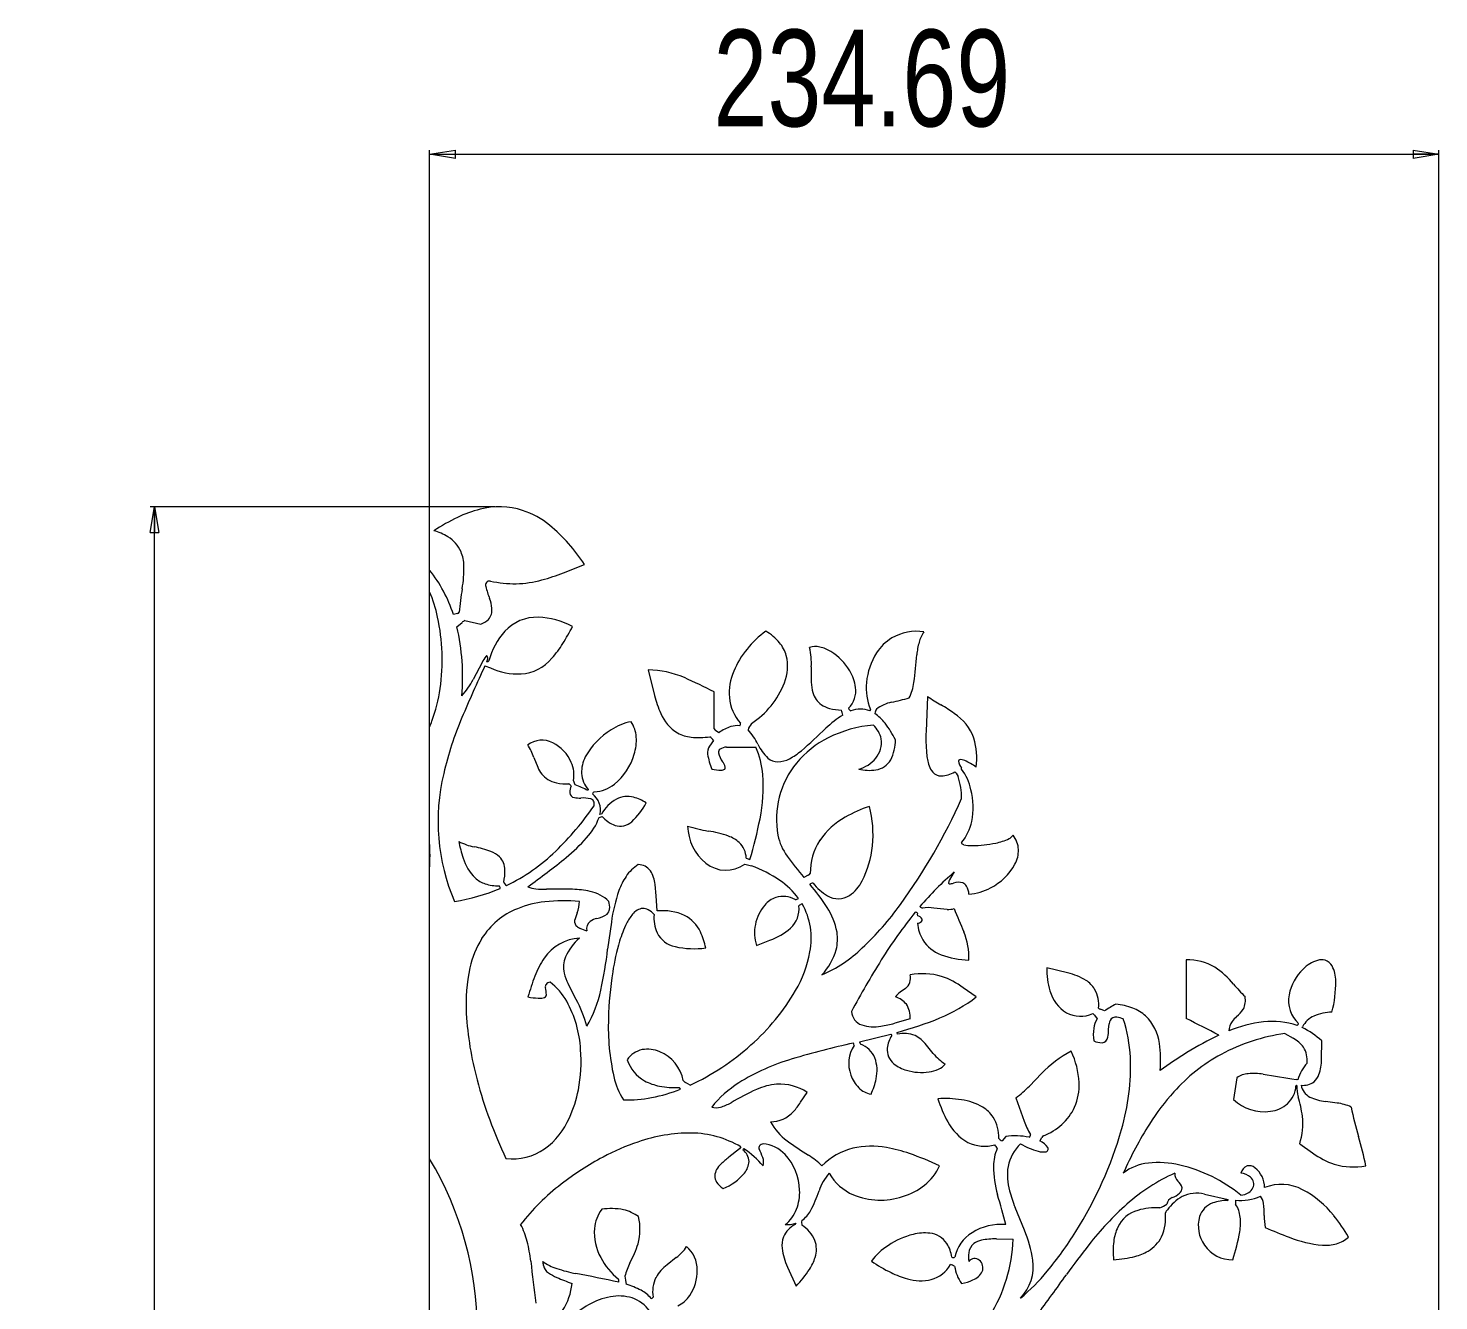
# Model space of a CAD drawing. Header units: millimetres. Extents: x 18 to 851, y 5 to 787.
# Drawn here: x 523.3 to 851.4, y 490.6 to 786.7 of the extents above; entities that cross this region are included whole.
import ezdxf

# ---------------------------------------------------------------- set-up
doc = ezdxf.new("R2010")
doc.units = ezdxf.units.MM
doc.styles.add('SLDTEXTSTYLE0', font='TXT', dxfattribs={"width": 0.75})
doc.dimstyles.new('SLDDIMSTYLE0', dxfattribs={"dimtxt": 22.5, "dimasz": 6, "dimexe": 0, "dimexo": 0.0625, "dimgap": 5.625, "dimtad": 1, "dimrnd": 1e-09, "dimzin": 12, "dimdsep": 46, "dimtxsty": 'SLDTEXTSTYLE0', "dimblk1": 'CLOSED', "dimblk2": 'CLOSED', "dimsah": 1, "dimcen": 0.09, "dimadec": 0, "dimazin": 3, "dimtfac": 1, "dimtofl": 0, "dimtmove": 0, "dimatfit": 3, "dimldrblk": 'CLOSED', "dimfxl": 0, "dimfrac": 2, "dimtolj": 1, "dimtzin": 12, "dimarcsym": 0})

# ---------------------------------------------------------------- blocks, each defined once
blk = doc.blocks.new('_CLOSED')
at = {"color": 0, "linetype": 'ByBlock', "lineweight": -2}
for p, q in [((-1, 0.166667), (0, 0)), ((-1, 0.166667), (-1, -0.166667)), ((0, 0), (-1, -0.166667)), ((0, 0), (-1, 0))]:
    blk.add_line(p, q, dxfattribs=at)
blk = doc.blocks.new('_D_2')
at = {"color": 7, "linetype": 'Continuous', "lineweight": 0}
for p, q in [((631.91, 675.37), (551.67, 675.37)), ((552.67, 238.23), (552.67, 675.37)), ((617.67, 238.23), (551.67, 238.23))]:
    blk.add_line(p, q, dxfattribs=at)
at = {"color": 7, "linetype": 'Continuous', "lineweight": 0, "xscale": 6, "yscale": 6}
for p, rotation in [((552.67, 675.37, 1.6), 90.0000000000004), ((552.67, 238.23, 1.6), 270.0000000000004)]:
    blk.add_blockref('_CLOSED', p, dxfattribs=dict(at, rotation=rotation))
at = {"color": 7, "linetype": 'Continuous', "lineweight": 0, "insert": (523.66, 389.84, 1.6), "char_height": 22.5, "attachment_point": 1, "rotation": 90, "style": 'SLDTEXTSTYLE0'}
blk.add_mtext('437.14', dxfattribs=at)
blk = doc.blocks.new('_D_3')
at = {"color": 7, "linetype": 'Continuous', "lineweight": 0}
for p, q in [((616.67, 445.12), (616.67, 758.37)), ((851.36, 425.71), (851.36, 758.37)), ((616.67, 757.37), (851.36, 757.37))]:
    blk.add_line(p, q, dxfattribs=at)
at = {"color": 7, "linetype": 'Continuous', "lineweight": 0, "xscale": 6, "yscale": 6, "rotation": 180.0000000000004}
blk.add_blockref('_CLOSED', (616.67, 757.37, 1.6), dxfattribs=at)
at = {"color": 7, "linetype": 'Continuous', "lineweight": 0, "xscale": 6, "yscale": 6}
blk.add_blockref('_CLOSED', (851.36, 757.37, 1.6), dxfattribs=at)
at = {"color": 7, "linetype": 'Continuous', "lineweight": 0, "insert": (682.68, 786.37, 1.6), "char_height": 22.5, "attachment_point": 1, "style": 'SLDTEXTSTYLE0'}
blk.add_mtext('234.69', dxfattribs=at)

msp = doc.modelspace()

# ---------------------------------------------------------------- linework, layer by layer
at = {"color": 7, "linetype": 'Continuous', "lineweight": 15}
for p, q in [((616.669, 655.579), (616.669, 660.638)), ((647.807, 660.026), (652.689, 661.915)), ((623.148, 650.558), (622.195, 650.299)), ((623.016, 647.434), (624.214, 648.421)), ((624.892, 648.896), (628.555, 648.073)), ((629.971, 639.307), (630.173, 639.759)), ((628.884, 639.111), (626.796, 635.154)), ((629.549, 638.373), (630.818, 637.869)), ((667.49, 637.438), (668.995, 631.47)), ((705.429, 638.094), (705.433, 634.565)), ((682.872, 623.672), (682.872, 632.31)), ((732.493, 631.241), (732.11, 623.097)), ((616.669, 597.243), (616.669, 624.126)), ((683.917, 622.763), (683.185, 623.297)), ((682.694, 620.993), (681.768, 619.692)), ((683.986, 622.87), (683.917, 622.763)), ((640.898, 617.052), (641.811, 614.757)), ((685.695, 619.452), (692.531, 619.452)), ((740.384, 614.294), (740.375, 614.606)), ((740.387, 614.325), (740.384, 614.294)), ((650.523, 610.67), (650.101, 611.697)), ((739.12, 613.392), (739.55, 612.606)), ((653.583, 609.599), (653.441, 609.338)), ((656.612, 603.87), (656.272, 603.736)), ((656.092, 603.066), (656.773, 603.326)), ((740.927, 596.726), (740.451, 596.937)), ((616.669, 523.64), (616.669, 591.177)), ((689.946, 592.256), (691.518, 591.848)), ((669.347, 584.883), (669.12, 587.502)), ((704.728, 589.652), (703.721, 589.148)), ((738.678, 590.397), (737.609, 588.603)), ((669.588, 581.329), (669.347, 584.883)), ((650.99, 580.896), (650.513, 579.483)), ((737.019, 581.696), (733.965, 582.01)), ((658.936, 578.722), (658.078, 572.477)), ((692.705, 573.311), (695.822, 574.542)), ((765.037, 566.908), (760.21, 568.12)), ((792.629, 569.95), (792.629, 556.277)), ((650.764, 560.754), (648.874, 564.412)), ((727.322, 563.297), (726.079, 562.403)), ((743.805, 561.342), (740.789, 563.453)), ((773.632, 558.064), (772.716, 558.451)), ((728.423, 556.214), (724.831, 555.201)), ((771.26, 557.061), (771.896, 556.226)), ((774.573, 553.74), (774.692, 555.093)), ((819.598, 554.191), (819.682, 554.395)), ((716.654, 550.916), (723.969, 552.706)), ((725.494, 552.658), (725.379, 553.086)), ((815.589, 552.796), (817.486, 551.702)), ((824.102, 546.85), (824.135, 551.087)), ((733.798, 548.198), (732.189, 550.143)), ((677.236, 540.814), (676.18, 541.447)), ((758.998, 543.502), (756.145, 540.59)), ((804.386, 542.51), (803.614, 537.441)), ((818.562, 542.082), (818.161, 542.14)), ((702.937, 536.835), (704.495, 539.123)), ((753.007, 537.835), (754.962, 532.451)), ((827.713, 536.653), (824.997, 537.035)), ((750.642, 528.868), (749.784, 527.876)), ((758.613, 527.813), (759.029, 528.594)), ((688.708, 525.985), (686.255, 524.045)), ((689.059, 526.436), (688.708, 525.985)), ((819.007, 527.159), (822.023, 525.048)), ((796.844, 515.468), (802.394, 514.228)), ((754.988, 507.095), (752.832, 512.355)), ((788.235, 511.814), (788.243, 511.777)), ((701.844, 508.665), (701.706, 508.356)), ((748.477, 505.029), (752.351, 504.94)), ((674.043, 500.671), (671.94, 499.024)), ((699.907, 498.47), (701.892, 494.047))]:
    msp.add_line(p, q, dxfattribs=at)
for centre, radius, start, end in [((642.229, 632.88), 44.333, 115.48666, 123.63579), ((635.167, 647.762), 27.86, 104.06646, 115.54817), ((632.907, 657.625), 17.745, 72.29849, 104.72829), ((631.755, 655.237), 20.374, 50.99068, 71.25357), ((614.03, 656.992), 13.306, 58.81841, 74.11373), ((619.153, 640.368), 39.862, 32.72015, 50.36727), ((617.118, 661.957), 7.46, 23.1513, 59.36833), ((615.1, 661.327), 9.566, 1.9944, 21.86935), ((591.673, 640.631), 32.017, 17.57633, 38.67491), ((597.048, 661.061), 27.618, 350.0324, 1.24073), ((630.348, 703.764), 47.094, 285.32236, 291.76005), ((683.309, 646.085), 59.933, 170.20531, 175.45543), ((630.636, 657.144), 0.949, 79.78841, 199.62022), ((649.168, 661.367), 19.949, 193.15959, 201.68833), ((636.265, 682.251), 24.782, 257.27118, 285.27265), ((587.797, 643.206), 31.412, 11.94037, 23.19774), ((621.358, 650.668), 9.852, 6.57993, 19.7357), ((573.097, 639.766), 46.506, 351.70832, 12.34011), ((623.098, 651.085), 0.53, 275.45902, 331.69641), ((627.946, 651.321), 3.233, 317.92077, 8.45207), ((641.647, 639.463), 10.212, 88.38179, 137.28602), ((641.113, 630.805), 18.885, 62.18831, 87.50508), ((573.406, 635.823), 50.951, 355.03838, 13.17266), ((625.489, 647.323), 1.683, 110.77071, 139.25185), ((627.203, 652.335), 4.471, 287.59676, 314.66752), ((646.412, 635.403), 16.469, 138.15187, 165.53108), ((586.452, 681.262), 71.889, 328.36844, 331.99649), ((707.652, 628.492), 22.009, 125.49883, 157.01085), ((688.784, 635.976), 12.08, 40.01842, 59.7404), ((729.984, 634.673), 11.727, 81.95315, 119.82708), ((737.55, 642.044), 7.286, 144.39779, 165.35929), ((627.525, 655.884), 23.609, 318.07613, 328.53132), ((691.568, 638.396), 8.392, 16.23891, 39.58904), ((729.912, 635.386), 11.077, 121.33466, 147.22111), ((748.727, 638.962), 18.879, 164.88444, 174.07097), ((635.717, 635.893), 7.553, 141.71742, 154.7777), ((629.949, 640.512), 0.172, 41.39981, 159.44353), ((628.359, 639.997), 1.83, 352.52174, 20.07883), ((637.18, 646.806), 10.365, 274.21542, 319.75504), ((689.768, 638.238), 10.171, 337.79155, 14.25488), ((706.433, 638.419), 4.429, 77.18934, 108.72442), ((689.82, 638.929), 15.631, 356.93921, 13.63078), ((705.657, 634.746), 8.182, 58.0215, 77.5941), ((702.989, 630.432), 13.254, 30.68961, 58.11543), ((733.329, 633.271), 15.095, 147.49432, 175.36764), ((561.808, 654.566), 168.694, 353.1703, 355.35738), ((962.012, 483.188), 366.898, 154.97809, 157.03908), ((630.067, 639.765), 0.468, 258.09834, 328.18793), ((637.443, 652.763), 16.301, 246.01979, 271.75257), ((667.039, 614.923), 22.519, 66.76515, 88.85311), ((699.474, 631.942), 13.133, 156.93235, 184.19197), ((706.156, 632.141), 9.66, 7.17021, 31.55943), ((611.015, 643.463), 17.835, 317.50872, 332.23037), ((567.905, 399.575), 259.583, 63.71143, 65.41001), ((680.241, 641.905), 20.378, 303.59016, 338.37191), ((716.081, 634.962), 10.656, 182.13673, 195.34494), ((709.954, 632.604), 5.833, 315.07724, 7.31178), ((730.323, 633.108), 12.119, 173.45078, 203.6899), ((718.319, 635.884), 11.072, 333.26588, 352.84996), ((582.633, 638.219), 36.847, 339.7865, 351.95046), ((694.763, 637.987), 26.579, 194.19363, 203.71343), ((696.837, 631.985), 10.509, 185.47859, 221.71951), ((710.606, 633.399), 4.963, 194.66394, 235.17819), ((725.909, 621.145), 8.925, 101.57742, 126.58053), ((702.597, 725.376), 97.883, 282.70128, 285.16783), ((758.235, 668.163), 45.01, 235.11603, 239.78893), ((679.132, 630.827), 9.392, 202.07197, 239.08399), ((711.342, 634.678), 6.435, 236.30497, 255.22062), ((727.353, 604.217), 26.984, 122.7859, 133.34903), ((712.825, 640.261), 12.211, 255.17396, 268.23901), ((706.174, 625.859), 6.65, 9.03188, 19.29298), ((715.836, 629.499), 2.024, 210.07193, 234.41746), ((716.888, 622.438), 5.857, 68.18033, 112.37976), ((718.723, 628.243), 0.503, 312.91216, 359.48945), ((723.81, 626.443), 3.723, 149.87111, 167.00156), ((714.207, 618.564), 10.568, 37.53687, 55.56817), ((713.269, 590.937), 44.354, 55.04778, 59.78938), ((732.343, 617.602), 11.576, 19.69682, 56.81985), ((596.138, 633.088), 22.402, 336.41662, 340.16501), ((698.825, 594.738), 81.047, 157.06879, 166.72762), ((667.632, 609.157), 16.784, 121.43544, 151.53037), ((665.688, 613.34), 12.212, 100.17955, 123.89149), ((657.546, 621.364), 7.195, 3.49795, 33.7313), ((683.542, 623.913), 0.712, 199.78858, 239.89491), ((690.234, 613.616), 11.167, 108.28891, 124.0286), ((688.191, 619.846), 4.61, 82.18858, 108.46914), ((688.144, 624.934), 0.851, 322.29864, 3.93049), ((694.664, 622.315), 4.093, 140.29647, 163.91753), ((681.114, 614.369), 13.226, 25.81957, 43.35326), ((603.75, 732.646), 151.264, 311.06934, 314.00191), ((722.46, 595.215), 29.478, 95.0274, 116.36971), ((715.751, 620.145), 6.057, 11.44105, 47.06358), ((704.308, 610.818), 23.137, 26.55395, 37.81141), ((642.757, 615.557), 5.503, 62.50056, 126.53591), ((629.161, 613.173), 12.362, 18.2895, 33.40291), ((641.343, 612.363), 8.992, 22.97018, 63.90417), ((653.527, 621.079), 11.224, 342.91779, 3.70258), ((678.527, 630.535), 8.838, 241.47857, 263.31234), ((679.253, 637.16), 15.502, 263.49877, 279.51109), ((679.942, 619.113), 3.333, 34.34589, 55.83407), ((703.21, 625.021), 11.303, 205.63929, 225.9882), ((719.508, 601.34), 22.679, 116.56029, 140.53941), ((716.165, 620.512), 5.585, 319.62126, 8.59074), ((714.78, 621.135), 10.225, 333.05723, 0.14444), ((773.527, 621.662), 41.442, 178.01467, 185.05058), ((728.233, 616.915), 15.695, 352.32083, 16.99949), ((659.71, 613.582), 7.711, 152.37455, 181.90825), ((650.834, 621.701), 13.983, 309.13217, 343.72195), ((684.181, 618.139), 2.87, 147.24338, 186.94027), ((696.655, 620.099), 15.495, 188.56117, 201.87851), ((684.774, 618.223), 0.932, 127.01908, 185.257), ((689.067, 619.297), 5.348, 192.51662, 217.44062), ((685.841, 616.498), 2.958, 92.8353, 123.38939), ((674.151, 611.331), 20.095, 4.81129, 23.83866), ((697.669, 619.58), 3.546, 229.30315, 269.83503), ((697.53, 621.997), 5.964, 271.23087, 298.31939), ((693.143, 630.468), 15.504, 297.74195, 310.08433), ((714.595, 621.536), 7.448, 284.4925, 321.44535), ((744.655, 619.061), 12.453, 184.82583, 198.38565), ((647.616, 617.197), 6.297, 202.79995, 236.40328), ((643.174, 613.017), 7.052, 349.21383, 23.88472), ((684.492, 624.503), 10.417, 257.71644, 269.89608), ((684.561, 615.324), 1.241, 265.97198, 306.93696), ((681.456, 613.634), 4.14, 16.55382, 35.62613), ((684.928, 614.68), 0.514, 317.45279, 15.12799), ((718.205, 602.604), 20.87, 140.94539, 190.10399), ((718.892, 624.847), 10.8, 256.97974, 278.38313), ((719.787, 618.84), 4.727, 278.27424, 330.3647), ((737.205, 616.588), 4.604, 198.42551, 219.68704), ((735.645, 615.336), 2.604, 220.39608, 270.57306), ((735.35, 619.501), 6.776, 272.7179, 300.65806), ((738.742, 613.284), 0.392, 15.86653, 80.72164), ((740.013, 616.188), 0.356, 110.53143, 176.28727), ((742.384, 616.466), 2.738, 185.3418, 222.81028), ((740.191, 614.695), 1.852, 60.40522, 99.42352), ((730.301, 606.868), 12.543, 12.25768, 36.47719), ((733.815, 600.001), 17.86, 56.05751, 65.90701), ((666.255, 602.255), 47.621, 166.53357, 203.11463), ((647.478, 617.409), 6.401, 238.48598, 258.25642), ((648.535, 622.607), 11.706, 258.36811, 272.69986), ((648.341, 609.653), 1.465, 30.84695, 59.42192), ((653.127, 608.896), 3.837, 156.84462, 180.66916), ((645.741, 596.325), 15.121, 59.38443, 71.56216), ((658.124, 613.723), 6.134, 183.71206, 222.23919), ((654.719, 616.826), 7.75, 271.887, 309.59744), ((657.104, 610.263), 37.173, 348.40066, 4.24784), ((723.901, 607.42), 16.486, 0.23757, 18.33482), ((650.48, 608.9), 1.191, 182.3524, 263.00179), ((651.596, 614.169), 6.573, 258.94231, 272.22959), ((652.418, 600.071), 7.551, 76.92, 94.30418), ((653.791, 606.282), 1.192, 30.65435, 73.61394), ((655.536, 608.114), 1.118, 120.20136, 155.79953), ((651.734, 604.826), 4.667, 346.49411, 53.40177), ((653.283, 606.172), 1.693, 346.58563, 25.11024), ((664.814, 599.132), 9.472, 119.68765, 149.98633), ((662.673, 602.378), 5.597, 75.11615, 117.10982), ((661.611, 598.278), 9.833, 56.64935, 75.27026), ((613.536, 664.236), 138.965, 324.14096, 335.8982), ((727, 605.459), 16.083, 348.21633, 14.667), ((594.451, 648.056), 73.791, 314.31169, 325.04543), ((653.658, 613.22), 14.958, 312.01119, 333.26746), ((729.741, 574.348), 33.131, 109.0217, 119.66827), ((695.015, 599.248), 24.775, 353.55305, 15.02194), ((642.676, 608.118), 14.335, 317.08059, 339.36696), ((662.525, 608.465), 7.714, 221.77394, 249.23139), ((660.992, 605.028), 3.963, 252.34212, 312.48772), ((688.065, 601.332), 11.389, 181.21499, 231.10125), ((686.468, 631.104), 31.57, 251.93435, 260.85805), ((590.216, 623.413), 105.34, 343.4025, 348.7093), ((721.627, 588.035), 17.223, 118.75248, 145.60723), ((730.954, 604.764), 12.07, 321.39687, 347.61121), ((570.729, 594.21), 46.04, 356.22299, 3.77701), ((663.193, 606.197), 40.697, 192.33549, 197.98934), ((629.885, 610.263), 14.297, 243.18696, 258.68241), ((620.8, 627.151), 43.327, 309.58994, 318.34883), ((677.065, 572.511), 27.773, 70.82166, 80.91126), ((683.637, 591.664), 7.525, 48.09228, 70.17421), ((684.911, 593.356), 5.417, 3.1196, 46.16855), ((710.111, 601.61), 12.735, 192.09118, 216.0958), ((719.225, 590.204), 14.023, 147.37519, 180.69059), ((740.588, 597.121), 0.23, 150.841, 233.45303), ((742.669, 624.515), 27.963, 270.31948, 281.72572), ((746.226, 608.769), 11.826, 280.35732, 296.15771), ((750.457, 600.211), 2.279, 295.51533, 326.17722), ((747.927, 595.355), 5.695, 2.50089, 39.0391), ((621.421, 568.846), 27.976, 70.18628, 78.33066), ((628.762, 589.447), 6.107, 47.04968, 69.46908), ((629.791, 590.81), 4.412, 0.37902, 44.77153), ((615.419, 626.831), 43.957, 295.79002, 314.0807), ((518.543, 754.281), 206.475, 305.87709, 308.97468), ((747.323, 627.453), 58.038, 215.06749, 221.29877), ((697.703, 598.428), 22.017, 332.62474, 354.88853), ((742.644, 605.058), 8.507, 258.3549, 271.21761), ((746.657, 595.472), 6.961, 331.97184, 1.08381), ((634.619, 596.547), 10.545, 196.06708, 225.66201), ((624.078, 590.53), 10.129, 345.78734, 1.74667), ((670.071, 584.235), 9.264, 121.82945, 146.26713), ((665.178, 588.551), 3.555, 36.74689, 89.88722), ((662.093, 586.859), 7.056, 5.22176, 32.76217), ((685.565, 598.139), 7.335, 230.6339, 306.67365), ((691.384, 595.137), 1.828, 234.4047, 263.18833), ((681.327, 564.065), 29.593, 55.47961, 69.85579), ((741.04, 598.71), 13.442, 296.89746, 331.04035), ((631.708, 594.03), 6.718, 228.42, 251.6411), ((632.499, 596.74), 9.54, 252.25523, 272.03006), ((632.013, 586.501), 1.084, 4.80524, 40.56), ((636.569, 589.569), 3.077, 209.72137, 228.81954), ((675.029, 580.916), 15.231, 146.24133, 160.28195), ((687.499, 573.065), 18.68, 36.78575, 55.43455), ((704.495, 590.428), 0.81, 286.72656, 331.02074), ((705.915, 586.551), 1.283, 93.04444, 130.18659), ((669.486, 556.668), 47.117, 32.74398, 40.92267), ((715.18, 595.064), 11.807, 217.76886, 239.66153), ((709.104, 592.453), 9.147, 304.87622, 333.02149), ((785.974, 535.603), 72.383, 130.79961, 139.78517), ((739.139, 587.672), 1.792, 148.67838, 174.11539), ((737.555, 587.847), 0.199, 177.49041, 268.58503), ((737.431, 591.115), 3.468, 271.97992, 288.64013), ((739.666, 584.521), 3.494, 73.55763, 108.82159), ((739.93, 586.143), 1.876, 29.58589, 67.24789), ((615.709, 627.409), 44.365, 278.7482, 293.06984), ((641.868, 591.989), 5.521, 245.15094, 265.05261), ((643.683, 608.052), 21.685, 263.93556, 270.55104), ((647.12, 436.611), 149.791, 88.9242, 91.23503), ((649.347, 564.973), 21.411, 77.47741, 88.43393), ((652.351, 577.526), 8.508, 45.1729, 78.89072), ((697.5, 573.367), 38.934, 160.98112, 172.09448), ((699.216, 578.75), 6.068, 109.4535, 139.16042), ((698.863, 579.077), 5.646, 60.13608, 107.18624), ((701.505, 585.701), 1.736, 275.59969, 303.35138), ((711.716, 588.941), 4.773, 238.42566, 303.26561), ((737.638, 584.924), 4.472, 4.43616, 28.66925), ((741.351, 597.27), 12.024, 273.55074, 298.68087), ((643.499, 565.769), 17.322, 111.71542, 148.19165), ((646.224, 559.112), 24.515, 96.46576, 111.87454), ((647.925, 544.244), 39.48, 84.78687, 96.4888), ((641.627, 584.114), 9.9, 341.03251, 356.79249), ((654.431, 585.464), 5.978, 281.0952, 305.80314), ((656.643, 582.008), 1.896, 312.70394, 350.98089), ((654.292, 582.262), 4.259, 352.5675, 17.75178), ((666.555, 578.607), 3.327, 95.35395, 143.6748), ((666.254, 579.337), 2.583, 60.49567, 90.22477), ((664.997, 577.15), 5.105, 40.81945, 60.30528), ((670.883, 569.32), 12.079, 65.00586, 96.15276), ((702.1, 576.291), 9.857, 139.31271, 168.8656), ((696.643, 581.748), 5.938, 312.13004, 7.26426), ((703.703, 581.403), 1.603, 104.06415, 136.8523), ((689.323, 574.979), 16.106, 348.61782, 29.69391), ((696.063, 573.604), 15.603, 10.33315, 33.2242), ((668.027, 624.975), 71.804, 313.32559, 324.06048), ((815.73, 511.33), 110.791, 141.01141, 148.05698), ((729.581, 580.292), 0.745, 43.15312, 87.36087), ((731.517, 580.455), 1.435, 166.03756, 191.15303), ((731.639, 583.182), 1.263, 221.97228, 252.42963), ((732.701, 574.467), 7.648, 80.48748, 100.8766), ((737.336, 586.082), 4.398, 265.86324, 287.44291), ((917.783, 653.795), 193.023, 201.87231, 203.61658), ((651.88, 578.869), 1.499, 155.80174, 217.33719), ((652.668, 579.822), 2.718, 223.24627, 246.16038), ((656.168, 587.204), 10.887, 245.01229, 254.29298), ((655.325, 577.199), 2.157, 127.23077, 192.72048), ((656.828, 574.609), 5.141, 104.03044, 123.10894), ((685.732, 566.946), 25.938, 153.75681, 163.57771), ((672.065, 573.713), 10.687, 140.03128, 153.89557), ((677.487, 579.758), 8.657, 175.16599, 203.88169), ((672.111, 572.87), 8.351, 25.52262, 62.35127), ((700.971, 576.23), 8.766, 167.04429, 199.44959), ((690.654, 588.919), 15.278, 289.77328, 310.74707), ((730.093, 578.986), 1.192, 22.75261, 89.25216), ((729.966, 580.126), 1.664, 274.92927, 311.15189), ((739.535, 579.388), 9.471, 185.57067, 210.3852), ((730.669, 579.265), 0.554, 315.00371, 19.18485), ((647.971, 563.215), 22.468, 148.66685, 167.34621), ((652.184, 564.33), 10.706, 93.59995, 145.68178), ((660.086, 565.227), 13.012, 131.22007, 155.43228), ((713.031, 558.751), 54.44, 163.4282, 171.11784), ((675.069, 579.086), 6.185, 207.26167, 257.90513), ((666.455, 570.041), 14.674, 10.55354, 25.9747), ((701.389, 574.821), 10.148, 345.67417, 8.96619), ((738.568, 579.144), 8.518, 212.2623, 249.70714), ((726.02, 570.484), 16.062, 357.99734, 21.87108), ((563.835, 583.319), 94.865, 347.59687, 353.437), ((678.185, 592.613), 20.066, 257.29974, 277.72195), ((676.93, 577.13), 28.681, 330.03809, 349.29155), ((695.323, 595.457), 31.605, 293.47718, 314.04497), ((697.568, 576.185), 14.192, 316.79591, 344.15587), ((742.535, 589.891), 19.974, 249.72513, 268.67292), ((664.221, 559.749), 39.084, 167.60718, 183.3849), ((659.689, 559.16), 19.819, 145.56982, 159.33732), ((653.886, 568.328), 6.088, 157.71559, 193.69127), ((901.294, 457.88), 211.677, 148.03369, 151.79549), ((776.301, 567.553), 16.1, 177.98202, 197.42437), ((793.073, 557.954), 12.005, 59.00376, 92.11704), ((788.225, 551.602), 19.966, 39.47266, 56.4646), ((827.613, 559.654), 11.293, 133.67953, 168.91698), ((825.392, 562.383), 7.79, 106.7173, 135.72824), ((824.055, 566.609), 3.359, 74.68491, 105.60656), ((824.094, 567.17), 2.809, 29.25371, 72.42408), ((820, 565.085), 7.402, 359.4177, 27.84858), ((695.009, 545.604), 57.651, 159.11795, 164.15853), ((644.676, 563.658), 1.101, 146.81955, 188.3121), ((644.862, 563.316), 1.456, 97.34203, 139.52266), ((635.821, 553.118), 14.627, 29.48574, 52.74412), ((659.816, 569.806), 12.2, 193.84311, 206.24323), ((737.301, 554.664), 79.051, 170.90711, 178.8311), ((725.467, 565.718), 3.05, 307.46506, 14.25951), ((731.312, 550.77), 15.962, 73.86351, 100.4296), ((730.037, 549.127), 17.912, 53.11047, 71.40419), ((761.615, 552.351), 14.954, 58.94466, 76.7705), ((765.933, 559.814), 6.335, 31.61467, 57.58351), ((847.003, 601.62), 57.217, 220.71864, 224.65588), ((799.414, 564.789), 27.988, 345.56781, 0.45225), ((642.947, 578.433), 17.426, 258.75088, 266.57425), ((642.215, 565.277), 4.25, 265.83779, 282.0982), ((643.019, 561.946), 0.829, 275.96056, 351.87641), ((633.973, 561.186), 9.887, 3.72564, 13.53049), ((628.724, 568.832), 28.379, 329.67886, 348.0239), ((658.266, 587.921), 50.24, 311.25566, 330.00696), ((728.32, 559.061), 4.024, 123.8438, 145.48022), ((723.681, 556.663), 4.862, 37.32811, 74.20625), ((721.27, 590.597), 36.928, 292.41052, 307.60694), ((769.369, 565.098), 8.755, 195.68286, 238.34213), ((764.689, 559.447), 7.594, 354.23615, 29.05243), ((802.075, 560.508), 4.322, 332.36613, 11.98233), ((823.55, 560.468), 7.149, 169.06365, 227.96656), ((625.184, 547.486), 26.659, 3.45295, 28.76923), ((624.991, 547.011), 29.208, 14.86676, 28.06833), ((718.425, 558.266), 3.691, 185.32141, 249.82899), ((723.019, 556.633), 5.42, 355.56819, 33.33322), ((768.047, 563.796), 6.967, 241.97744, 294.14691), ((772.845, 559.304), 0.863, 225.92689, 261.41006), ((784.856, 542.141), 19.481, 116.12116, 125.18018), ((775.044, 545.202), 14.483, 69.17745, 85.10958), ((776.713, 549.676), 9.708, 48.24267, 68.99754), ((799.805, 562.402), 7.238, 308.82129, 327.40346), ((827.063, 545.543), 12.283, 92.53872, 112.67098), ((699.923, 561.75), 74.842, 183.30041, 195.28299), ((710.805, 554.321), 52.575, 177.86753, 192.6631), ((719.904, 563.685), 9.3, 252.79471, 280.52172), ((717.557, 582.567), 28.316, 278.21217, 284.88548), ((705.55, 628.134), 77.624, 284.80007, 292.57393), ((770.506, 556.699), 0.837, 25.68099, 62.16101), ((776.891, 553.193), 5.844, 148.73451, 171.39785), ((776.414, 554.993), 1.725, 121.08794, 176.67437), ((776.252, 554.798), 1.824, 82.43593, 113.52831), ((775.821, 550.993), 5.654, 67.45779, 83.18107), ((746.184, 545.683), 33.502, 2.69851, 18.32172), ((775.746, 549.167), 10.739, 7.26424, 46.20419), ((665.591, 294.734), 290.764, 62.41301, 64.09297), ((806.288, 553.414), 3.743, 143.6554, 179.81283), ((814.188, 525.105), 30.622, 96.77565, 112.34615), ((809.377, 550.929), 7.706, 130.79078, 142.38351), ((812.67, 538.018), 17.619, 70.97298, 96.82896), ((817.793, 555.491), 1.026, 307.2541, 341.04204), ((824.383, 552.034), 5.261, 112.99011, 153.32519), ((730.174, 548.591), 7.116, 147.86559, 173.11167), ((723.707, 552.351), 0.442, 3.31463, 53.62423), ((727.074, 546.461), 6.396, 67.06121, 104.30531), ((725.903, 545.337), 7.913, 37.40169, 62.41928), ((780.661, 552.7), 9.646, 171.85084, 189.6264), ((773.023, 555.286), 4.597, 245.97961, 270.27728), ((772.977, 552.113), 1.426, 272.73045, 353.69896), ((764.901, 553.811), 9.673, 348.94329, 359.57653), ((829.485, 489.916), 69.025, 115.06507, 122.10703), ((821.642, 508.863), 44.348, 97.84541, 118.15836), ((813.964, 545.254), 7.347, 36.36519, 61.35771), ((812.705, 539.25), 16.454, 46.00276, 65.23356), ((617.099, 546.352), 34.805, 349.01016, 4.51521), ((667.228, 543.657), 5.523, 101.74312, 146.42008), ((667.347, 542.152), 7.024, 66.09559, 100.1957), ((666.74, 540.156), 9.098, 10.89852, 67.69615), ((653.449, 592.285), 56.701, 294.80315, 312.00691), ((756.661, 361.058), 194.002, 102.32706, 106.67707), ((721.742, 545.874), 7.606, 146.59309, 200.94515), ((714.394, 550.064), 0.998, 359.87592, 31.65004), ((717.628, 550.971), 0.975, 183.26721, 218.88476), ((714.826, 544.897), 5.831, 22.46879, 69.49435), ((727.256, 549.036), 4.167, 174.36549, 231.03402), ((743.661, 556.383), 12.816, 219.68845, 236.38541), ((776.914, 526.823), 24.478, 116.77889, 137.04658), ((747.91, 540.26), 19.848, 3.25708, 25.08799), ((762.516, 546.872), 24.16, 353.76903, 8.69429), ((876.977, 414.012), 158.562, 122.0657, 124.77787), ((820.784, 511.436), 41.677, 118.78683, 138.16245), ((815.16, 546.609), 5.594, 353.32841, 32.4455), ((671.07, 549.582), 8.918, 198.77384, 240.35858), ((715.083, 498.721), 50.199, 106.30765, 121.85907), ((712.207, 544.203), 8.524, 347.07271, 20.0498), ((729.705, 551.957), 7.978, 230.55384, 254.43217), ((733.531, 548.024), 3.816, 293.47452, 322.66842), ((726.403, 545.306), 53.282, 343.82859, 2.10129), ((828.508, 539.094), 10.384, 138.61824, 163.28279), ((812.663, 546.945), 11.439, 341.18129, 359.52612), ((730.596, 569.312), 106.426, 194.85749, 205.35343), ((675.672, 546.411), 16.563, 192.61101, 212.90514), ((672.271, 551.994), 11.609, 241.0951, 259.34497), ((676.677, 542.545), 1.206, 213.70967, 245.65952), ((702.831, 519.106), 26.42, 122.62659, 141.07849), ((721.93, 545.634), 7.702, 198.77476, 224.69508), ((705.28, 545.373), 15.543, 334.65797, 348.58078), ((731.089, 556.265), 12.501, 253.61704, 277.91222), ((731.747, 551.837), 8.025, 277.61029, 294.31118), ((755.121, 540.77), 12.62, 336.20563, 2.80319), ((807.392, 538.356), 5.128, 93.78522, 125.89065), ((808.313, 528.128), 15.396, 81.80626, 94.69054), ((918.714, 1193.894), 659.465, 260.556095, 261.229543), ((819.767, 545.078), 4.327, 264.71487, 306.46205), ((819.801, 544.593), 3.925, 310.26868, 340.06086), ((623.188, 545.078), 28.584, 335.50651, 349.19065), ((660.95, 575.382), 38.189, 281.10404, 291.66512), ((673.883, 560.496), 20.263, 259.3104, 272.29394), ((674.267, 539.474), 0.886, 28.08546, 61.20184), ((723.688, 473.429), 73.27, 115.02409, 120.24722), ((698.632, 526.35), 14.721, 94.88291, 113.78592), ((698.102, 529.425), 11.616, 56.60569, 93.56652), ((720.181, 543.866), 5.215, 224.402, 260.57363), ((734.701, 561.844), 30.192, 307.32549, 315.25572), ((831.27, 501.906), 55.846, 138.05388, 147.68769), ((811.983, 541.013), 6.179, 312.79545, 356.42278), ((818.308, 540.575), 0.166, 72.87611, 161.7476), ((827.916, 540.531), 9.561, 178.78167, 194.87464), ((785.698, 528.581), 34.317, 8.38166, 16.06312), ((823.049, 541.369), 3.729, 189.24775, 243.16544), ((826.12, 548.145), 11.166, 244.79634, 264.22415), ((662.988, 564.765), 27.378, 267.44351, 281.19837), ((683.32, 538.94), 3.399, 252.11292, 287.55854), ((680.887, 547.309), 12.115, 286.58882, 299.10334), ((688.538, 546.048), 17.094, 318.17967, 327.38846), ((736.412, 511.144), 26.555, 81.47461, 93.29264), ((761.136, 545.691), 27.451, 197.02034, 209.22469), ((738.539, 524.242), 13.288, 59.35875, 82.17393), ((741.212, 529.015), 7.82, 33.7094, 58.38174), ((754.96, 541.196), 12.943, 290.13131, 334.76702), ((810.743, 545.063), 10.436, 226.91436, 277.96272), ((811.339, 542.091), 7.412, 276.58274, 310.78714), ((826.38, 526.002), 10.734, 64.6789, 82.8704), ((908.455, 551.442), 79.066, 191.48123, 196.58949), ((632.932, 540.271), 17.727, 306.27387, 336.58851), ((696.021, 539.312), 7.026, 269.41201, 318.42319), ((707.405, 538.366), 12.969, 207.95735, 234.27721), ((747.489, 537.67), 11.631, 207.56408, 241.00524), ((740.238, 528.679), 8.821, 358.22443, 32.01328), ((765.835, 535.674), 11.341, 196.50956, 213.96642), ((860.509, 483.757), 90.259, 147.8726, 156.10192), ((803.605, 531.94), 16.127, 342.75284, 5.84726), ((677.316, 492.948), 36.716, 89.61136, 109.39563), ((677.38, 506.924), 22.74, 59.09667, 89.53166), ((750.287, 529.335), 1.544, 217.02667, 250.97579), ((752.848, 512.874), 16.145, 78.44822, 97.85472), ((755.627, 529.355), 0.803, 304.46709, 358.793), ((759.938, 528.206), 0.988, 122.00085, 156.87448), ((689.503, 555.722), 91.624, 327.68627, 343.99953), ((756.895, 506.29), 79.077, 11.48193, 16.58949), ((635.949, 536.804), 13.152, 263.32352, 304.61405), ((682.863, 475.374), 55.138, 108.76733, 117.95702), ((689.816, 525.691), 0.324, 104.68379, 165.64142), ((687.454, 522.935), 3.499, 1.90778, 54.16991), ((677.119, 507.156), 22.68, 40.98521, 56.20825), ((693.989, 526.271), 0.743, 148.37823, 202.7016), ((659.225, 510.172), 37.568, 21.54497, 24.89068), ((694.533, 525.605), 1.581, 100.67772, 138.12357), ((693.496, 519.189), 8.005, 43.18414, 84.66209), ((758.156, 609.052), 99.987, 234.31633, 237.75664), ((718.85, 511.144), 15.432, 104.12533, 135.12919), ((719.382, 507.305), 19.29, 79.40395, 102.87486), ((716.969, 492.076), 34.705, 70.97955, 80.11096), ((705.436, 459.081), 69.658, 64.65064, 70.85636), ((745.776, 535.656), 9.054, 244.31277, 284.98272), ((758.176, 521.81), 10.398, 155.90125, 179.14041), ((746.401, 525.155), 2.455, 21.53249, 45.65432), ((760.961, 519.985), 9.954, 133.88869, 168.99791), ((763.254, 543.403), 18.666, 240.49027, 254.30975), ((759.357, 529.228), 3.965, 253.1285, 278.16699), ((757.008, 524.102), 4.044, 32.67282, 66.61316), ((759.9, 525.927), 0.625, 271.86317, 34.94942), ((832.775, 539.374), 17.912, 233.11093, 251.40451), ((550.704, 483.882), 77.02, 328.92165, 31.07835), ((687.701, 466.039), 65.652, 117.86751, 128.00224), ((687.194, 519.2), 4.26, 131.1158, 173.15142), ((697.534, 509.318), 18.55, 127.44954, 135.1093), ((686.398, 523.312), 4.56, 319.75653, 356.72626), ((690.618, 522.866), 3.717, 347.02501, 17.24856), ((690.013, 516.014), 12.717, 1.67375, 42.87703), ((692.679, 505.949), 22.152, 46.55127, 56.79301), ((724.293, 526.986), 12.034, 308.49755, 335.68698), ((771.964, 522.111), 24.185, 180.34263, 196.34824), ((764.187, 519.865), 13.154, 171.16736, 195.97439), ((784.871, 511.634), 11.085, 95.42895, 128.38835), ((786.087, 501.021), 21.766, 76.68418, 95.97012), ((783.407, 488.613), 34.458, 50.48133, 77.1004), ((807.637, 519.839), 2.353, 111.89734, 168.14844), ((807.225, 519.91), 2.164, 50.55872, 102.43826), ((805.025, 517.012), 5.802, 359.59829, 51.95646), ((831.5, 537.73), 15.963, 253.86382, 280.42959), ((685.516, 519.685), 2.552, 179.47258, 213.93719), ((680.476, 528.063), 12.151, 291.494, 320.69831), ((718.048, 512.685), 11.372, 137.8107, 162.06586), ((719.706, 525.916), 11.531, 209.02094, 247.08923), ((808.134, 480.01), 44.224, 114.2774, 131.48568), ((792.591, 520.313), 2.64, 179.78862, 223.68674), ((788.044, 515.766), 3.792, 17.46771, 45.90693), ((804.996, 516.378), 3.958, 49.30843, 85.10932), ((806.201, 517.767), 2.12, 336.0269, 49.51774), ((677.654, 477.868), 50.149, 127.27846, 142.55541), ((688.03, 521.442), 5.619, 214.48969, 236.49139), ((691.682, 515.888), 11.054, 339.06624, 2.57769), ((676.4, 526.54), 32.521, 332.65403, 341.43764), ((721.525, 530.687), 16.634, 247.71426, 288.02233), ((722.094, 529.729), 15.549, 287.12137, 308.54866), ((462.777, 433.943), 297.327, 14.49406, 15.88079), ((784.106, 524.885), 33.691, 194.85959, 201.83305), ((786.306, 522.048), 8.001, 292.31022, 306.77231), ((789.878, 516.943), 1.783, 313.03119, 358.73453), ((795.12, 507.815), 7.845, 77.3006, 115.91407), ((804.886, 519.52), 4.348, 275.91181, 301.48018), ((805.799, 518.017), 2.59, 301.61629, 334.58574), ((814.734, 507.098), 10.618, 62.13633, 111.5951), ((809.073, 496.412), 22.711, 38.15255, 62.11193), ((663.946, 506.572), 8.992, 143.51085, 174.40797), ((658.918, 498.143), 13.951, 78.36113, 99.07628), ((659.658, 502.52), 9.516, 53.91355, 77.40913), ((694.148, 514.967), 8.421, 308.30216, 338.92581), ((826.319, 459.889), 71.344, 131.72171, 142.13195), ((785.51, 497.468), 14.814, 86.34466, 106.37669), ((783.893, 519.299), 7.499, 289.97828, 304.41779), ((789.692, 510.396), 2.034, 135.77472, 159.47291), ((790.103, 512.801), 1.996, 112.37279, 170.98852), ((796.848, 505.657), 10.559, 119.23151, 144.57936), ((800.612, 508.557), 5.164, 110.32537, 161.24179), ((801.878, 505.199), 8.753, 87.73847, 110.45773), ((802.105, 514.209), 0.29, 294.12844, 3.75881), ((806.274, 513.557), 2.211, 168.10197, 191.89803), ((805.107, 526.252), 12.279, 265.3478, 292.96064), ((798.672, 509.474), 6.538, 5.65876, 33.70007), ((806.768, 512.597), 3.912, 10.56325, 36.8927), ((797.246, 511.167), 13.539, 357.04612, 9.12408), ((652.41, 507.278), 13.183, 345.26816, 12.85001), ((699.69, 515.908), 7.557, 267.55891, 286.56192), ((706.239, 508.84), 3.055, 171.0844, 191.46053), ((699.451, 514.794), 6.652, 304.52571, 331.3108), ((783.397, 504.538), 7.435, 106.1144, 154.20344), ((776.64, 510.061), 11.197, 336.24792, 5.37101), ((803.069, 508.108), 7.643, 163.97758, 216.14555), ((792.129, 508.775), 13.118, 350.87941, 5.87805), ((821.129, 509.91), 10.377, 176.91159, 192.53193), ((799.142, 487.568), 35.993, 29.83794, 39.45737), ((623.974, 500.698), 15.841, 13.65875, 28.92152), ((667.144, 506.571), 12.179, 175.87199, 208.64969), ((704.29, 503.528), 5.693, 159.79596, 186.80807), ((704.106, 503.282), 5.613, 115.31382, 156.78769), ((698.837, 501.439), 8.099, 23.49061, 57.01968), ((733.919, 487.501), 19.188, 104.44407, 123.41325), ((731.806, 495.927), 10.501, 83.49167, 104.74703), ((732.438, 500.96), 5.429, 33.7521, 84.10161), ((747.292, 499.048), 8.662, 121.05619, 168.62869), ((749.52, 495.878), 12.53, 84.86592, 122.30764), ((729.975, 496.224), 27.273, 8.2039, 23.49041), ((695.563, 551.094), 84.03, 320.38997, 328.14479), ((786.32, 503.253), 10.627, 154.82453, 173.54976), ((779.953, 508.917), 7.709, 299.63785, 334.10917), ((754.015, 515.878), 51.885, 342.40077, 349.80616), ((868.045, 642.64), 146.541, 247.09036, 249.43154), ((826.867, 531.017), 27.574, 248.05269, 264.6143), ((825.659, 510.542), 6.914, 286.1987, 312.88687), ((602.228, 495.202), 38.27, 6.95995, 13.96557), ((639.282, 512.331), 27.208, 331.7417, 342.00498), ((667.911, 508.739), 10.134, 307.23443, 327.09929), ((671.894, 497.853), 7.032, 359.16004, 49.93271), ((714.084, 504.952), 15.588, 187.73837, 204.57269), ((700.683, 502.606), 5.95, 341.65753, 20.27343), ((730.386, 492.02), 13.478, 121.45391, 144.50997), ((730.269, 499.767), 7.899, 7.49491, 32.20497), ((745.147, 501.465), 3.126, 127.40736, 173.97736), ((745.987, 500.116), 4.711, 102.12107, 125.55569), ((748.05, 489.999), 15.036, 88.37386, 101.71086), ((717.266, 505.9), 35.098, 327.6653, 358.43302), ((916.559, 388.197), 186.593, 141.76296, 144.43832), ((795.17, 502.203), 19.539, 173.40578, 185.87018), ((777.577, 512.999), 12.431, 284.59195, 299.85304), ((803.268, 507.841), 7.653, 213.65332, 271.52523), ((824.948, 513.366), 9.825, 266.09323, 285.58392), ((937.49, 530.48), 298.849, 185.88477, 187.76383), ((640.083, 498.7), 3.091, 2.7676, 21.10068), ((649.392, 508.343), 10.68, 233.01212, 252.73168), ((645.447, 499.165), 2.299, 187.89712, 239.8139), ((670.361, 507.86), 15.625, 207.14195, 231.28005), ((677.158, 492.54), 15.531, 153.58558, 165.83745), ((677.726, 491.217), 9.717, 126.54509, 149.88495), ((695.382, 504.193), 11.482, 327.00628, 342.46257), ((739.331, 528.977), 35.292, 235.63772, 244.19864), ((731.387, 502.63), 7.325, 285.51434, 330.96615), ((737.348, 496.692), 2.424, 54.38679, 79.46392), ((738.508, 501.776), 1.061, 247.38386, 285.95005), ((747.532, 499.93), 8.863, 188.21944, 216.27976), ((748.572, 500.993), 6.583, 173.01617, 190.32872), ((743.412, 498.861), 1.624, 48.18715, 144.1151), ((743.114, 498.302), 2.244, 337.44461, 52.04751), ((746.458, 498.669), 10.611, 315.76438, 7.83567), ((774.379, 525.609), 25.44, 273.05195, 284.40788), ((650.782, 506.43), 11.302, 234.94861, 246.40579), ((657.962, 533.699), 37.442, 251.72481, 258.76307), ((662.348, 531.958), 39.328, 245.85002, 251.3975), ((601.065, 225.758), 275.715, 77.51854, 79.63603), ((659.74, 495.231), 0.954, 343.26387, 27.34055), ((674.677, 497.539), 12.636, 185.44094, 194.06769), ((675.897, 492.798), 7.356, 153.39009, 190.3383), ((668.66, 497.626), 10.266, 326.01389, 0.69356), ((683.694, 511.83), 25.444, 315.65981, 326.91478), ((733.71, 517.267), 22.302, 244.10608, 254.57123), ((730.931, 506.118), 10.819, 253.05287, 282.90033), ((738.445, 505.821), 11.304, 279.89348, 293.90598), ((741.615, 499.219), 3.99, 290.70852, 333.53769), ((726.849, 524.664), 43.078, 309.17225, 320.94156), ((419.968, 741.314), 422.748, 323.0709, 324.64839), ((635.543, 496.076), 14.327, 327.32093, 354.43105), ((657.327, 476.941), 18.252, 62.21225, 73.79454), ((662.512, 486.609), 7.282, 38.70253, 62.84598), ((662.212, 474.16), 17.754, 101.3188, 136.2769), ((660.692, 481.49), 10.268, 72.72411, 101.03172), ((661.155, 483.578), 8.139, 34.65026, 71.46706), ((667.997, 491.955), 0.817, 284.02293, 324.31558), ((671.49, 495.584), 6.779, 295.31965, 326.95089)]:
    msp.add_arc(centre, radius, start, end, dxfattribs=at)

# ---------------------------------------------------------------- dimensions: what is measured, and where the dimension line sits
at = {"color": 7, "linetype": 'Continuous', "lineweight": 0}
dim = msp.add_linear_dim(base=(851.356, 757.37), p1=(616.669, 444.123), p2=(851.356, 424.709), dimstyle='SLDDIMSTYLE0', dxfattribs=at)
dim.commit()
dim.dimension.update_dxf_attribs({"geometry": '_D_3', "text_midpoint": (737.536, 757.37), "dimtype": 160})
dim = msp.add_linear_dim(base=(552.669, 675.37), p1=(618.669, 238.23), p2=(632.907, 675.37), angle=90, dimstyle='SLDDIMSTYLE0', dxfattribs=at)
dim.commit()
dim.dimension.update_dxf_attribs({"geometry": '_D_2', "text_midpoint": (552.669, 444.697), "dimtype": 160})

doc.saveas('drawing.dxf')
